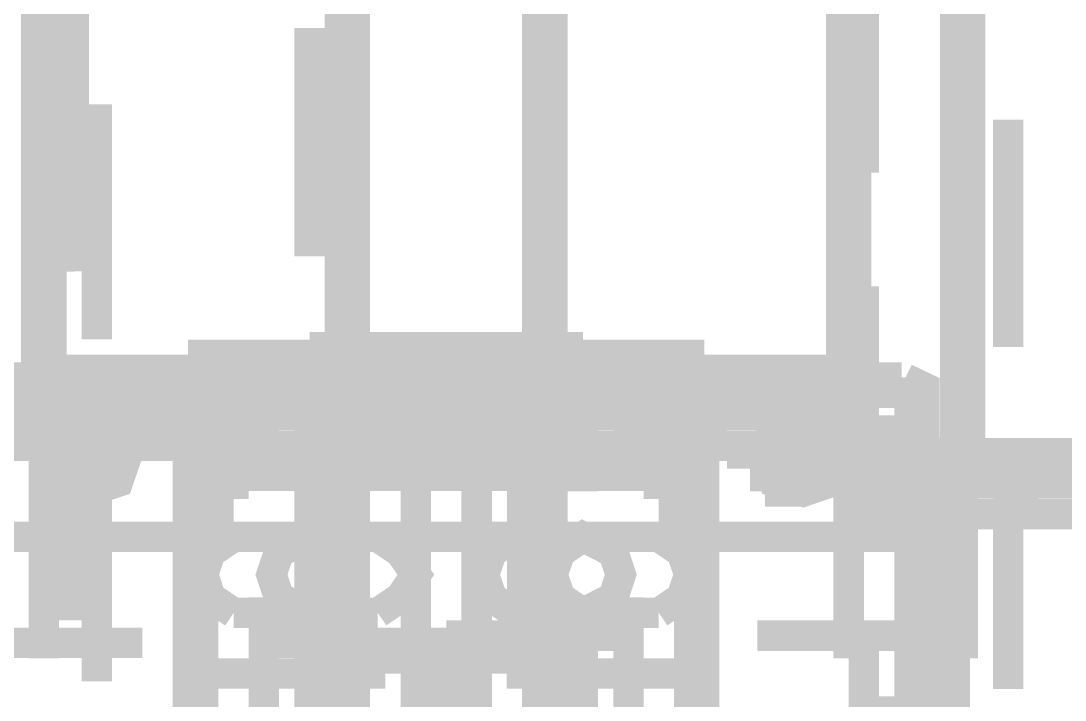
# Model space of a CAD drawing. Extents: x 0.1 to 11.6, y 0.3 to 16.2.
# Drawn here: x 8.2417 to 8.4708, y 13.4592 to 13.6083 of the extents above; entities that cross this region are included whole.
import ezdxf

# ---------------------------------------------------------------- set-up
doc = ezdxf.new("R2010")
doc.units = 0
doc.header["$MEASUREMENT"] = 0

msp = doc.modelspace()

# ---------------------------------------------------------------- linework, layer by layer
at = {"color": 0}
for points, const_width in [([(8.24669, 13.5283), (8.24669, 14.425)], 0.01), ([(8.31332, 13.9133), (8.31332, 13.335)], 0.01), ([(8.35667, 13.335), (8.35667, 13.9133)], 0.01), ([(8.31332, 13.0566), (8.31332, 13.8717)], 0.01), ([(8.35667, 13.8717), (8.35667, 13.0566)], 0.01), ([(8.31332, 13.74), (8.31332, 13.535)], 0.01), ([(8.35667, 13.535), (8.35667, 13.74)], 0.01), ([(8.42333, 13.53), (8.42333, 13.685)], 0.01), ([(8.42333, 13.5283), (8.42333, 13.685)], 0.01), ([(8.44835, 13.685), (8.44835, 13.5117)], 0.01), ([(8.25331, 13.6267), (8.25331, 13.6033)], 0.00667), ([(8.42665, 13.625), (8.42665, 13.575)], 0.00667), ([(8.30501, 13.5566), (8.30501, 13.6067)], 0.00667), ([(8.25331, 13.5533), (8.25331, 13.6033)], 0.00667), ([(8.25331, 13.5566), (8.25331, 13.5967)], 0.00667), ([(8.25331, 13.5933), (8.25331, 13.5566)], 0.00667), ([(8.25836, 13.5384), (8.25836, 13.59)], 0.00667), ([(8.45833, 13.5367), (8.45833, 13.5866)], 0.00667), ([(8.24669, 13.5566), (8.25331, 13.5566)], 0.00667), ([(8.25331, 13.5566), (8.24669, 13.5566)], 0.00667), ([(8.42665, 13.55), (8.42665, 13.4983)], 0.00667), ([(8.30501, 13.535), (8.30501, 13.5333)], 0.01), ([(8.30501, 13.535), (8.36501, 13.535)], 0.01), ([(8.36501, 13.535), (8.36501, 13.5333)], 0.01), ([(8.27832, 13.5333), (8.27832, 13.53)], 0.01), ([(8.39165, 13.5333), (8.27832, 13.5333)], 0.01), ([(8.31168, 13.535), (8.31332, 13.5317)], 0.00667), ([(8.31332, 13.535), (8.31332, 13.505)], 0.00667), ([(8.32835, 13.5317), (8.32835, 13.535)], 0.00667), ([(8.34169, 13.535), (8.34169, 13.5317)], 0.00667), ([(8.35167, 13.535), (8.35167, 13.5283)], 0.00667), ([(8.35167, 13.5283), (8.35167, 13.535)], 0.00667), ([(8.35667, 13.535), (8.35667, 13.5333), (8.35499, 13.5333), (8.35499, 13.5317), (8.35499, 13.53), (8.35499, 13.5283)], 0.00667), ([(8.35499, 13.5283), (8.35499, 13.53), (8.35499, 13.5317), (8.35499, 13.5333), (8.35667, 13.5333), (8.35667, 13.535)], 0.00667), ([(8.35667, 13.5317), (8.35835, 13.535)], 0.00667), ([(8.35667, 13.535), (8.35835, 13.535)], 0.00667), ([(8.39165, 13.5333), (8.39165, 13.53)], 0.01), ([(8.24669, 13.53), (8.24669, 13.5283)], 0.01), ([(8.25, 13.53), (8.24669, 13.53)], 0.01), ([(8.25, 13.5283), (8.25, 13.53)], 0.01), ([(8.25999, 13.53), (8.25, 13.53)], 0.01), ([(8.25999, 13.53), (8.26167, 13.53)], 0.01), ([(8.26167, 13.5283), (8.26167, 13.53)], 0.01), ([(8.28836, 13.53), (8.26167, 13.53)], 0.01), ([(8.28836, 13.5283), (8.28836, 13.53)], 0.01), ([(8.29833, 13.53), (8.28836, 13.53)], 0.01), ([(8.29497, 13.5333), (8.29497, 13.5067)], 0.00667), ([(8.29833, 13.53), (8.31168, 13.53)], 0.01), ([(8.30501, 13.5333), (8.30501, 13.505)], 0.00667), ([(8.30501, 13.5333), (8.30501, 13.5067)], 0.00667), ([(8.30501, 13.4817), (8.30501, 13.5317)], 0.00667), ([(8.31668, 13.53), (8.31168, 13.53)], 0.01), ([(8.31332, 13.5317), (8.35667, 13.5317)], 0.00667), ([(8.31332, 13.5317), (8.31332, 13.5283)], 0.00667), ([(8.31668, 13.5283), (8.31668, 13.53)], 0.01), ([(8.35335, 13.53), (8.31668, 13.53)], 0.01), ([(8.32835, 13.5283), (8.32835, 13.5317)], 0.00667), ([(8.34169, 13.5283), (8.34169, 13.5317)], 0.00667), ([(8.35335, 13.5283), (8.35335, 13.53)], 0.01), ([(8.35835, 13.53), (8.35335, 13.53)], 0.01), ([(8.35667, 13.5283), (8.35667, 13.5317)], 0.00667), ([(8.35835, 13.53), (8.37169, 13.53)], 0.01), ([(8.36501, 13.5333), (8.36501, 13.505)], 0.00667), ([(8.36501, 13.5333), (8.36501, 13.5067)], 0.00667), ([(8.38167, 13.53), (8.37169, 13.53)], 0.01), ([(8.375, 13.5333), (8.375, 13.5067)], 0.00667), ([(8.38167, 13.5283), (8.38167, 13.53)], 0.01), ([(8.40831, 13.53), (8.38167, 13.53)], 0.01), ([(8.40831, 13.5283), (8.40831, 13.53)], 0.01), ([(8.40831, 13.53), (8.41, 13.53)], 0.01), ([(8.41997, 13.53), (8.41, 13.53)], 0.01), ([(8.41997, 13.5283), (8.41997, 13.53)], 0.01), ([(8.42333, 13.53), (8.41997, 13.53)], 0.01), ([(8.42333, 13.5283), (8.42333, 13.53)], 0.01), ([(8.23503, 13.5283), (8.28, 13.5283)], 0.01), ([(8.25, 13.5217), (8.25, 13.53)], 0.00667), ([(8.26167, 13.5217), (8.26167, 13.53)], 0.00667), ([(8.26665, 13.5217), (8.26665, 13.53)], 0.00667), ([(8.26665, 13.5217), (8.26665, 13.53)], 0.00667), ([(8.28, 13.5283), (8.27832, 13.53)], 0.00667), ([(8.28, 13.5283), (8.28, 13.3834)], 0.01), ([(8.28, 13.5283), (8.32167, 13.5283)], 0.01), ([(8.28836, 13.5283), (8.28999, 13.53)], 0.00667), ([(8.28836, 13.5217), (8.28836, 13.53)], 0.00667), ([(8.31668, 13.5217), (8.31668, 13.53)], 0.00667), ([(8.32167, 13.5283), (8.32497, 13.5283)], 0.01), ([(8.32497, 13.5183), (8.32497, 13.5283)], 0.01), ([(8.345, 13.5283), (8.345, 13.5183)], 0.01), ([(8.345, 13.5283), (8.34999, 13.5283)], 0.01), ([(8.34999, 13.5283), (8.38997, 13.5283)], 0.01), ([(8.35335, 13.5217), (8.35335, 13.53)], 0.00667), ([(8.38167, 13.5283), (8.38167, 13.53)], 0.00667), ([(8.38167, 13.5217), (8.38167, 13.53)], 0.00667), ([(8.38997, 13.5283), (8.435, 13.5283)], 0.01), ([(8.38997, 13.3834), (8.38997, 13.5283)], 0.01), ([(8.38997, 13.5283), (8.39165, 13.53)], 0.00667), ([(8.40332, 13.53), (8.40332, 13.5217)], 0.00667), ([(8.40332, 13.53), (8.40332, 13.5217)], 0.00667), ([(8.40831, 13.5217), (8.40831, 13.53)], 0.00667), ([(8.41997, 13.5217), (8.41997, 13.53)], 0.00667), ([(8.43832, 13.525), (8.43832, 13.5267), (8.435, 13.5283)], 0.01), ([(8.24164, 13.515), (8.24164, 13.5167), (8.24164, 13.5183), (8.24164, 13.52), (8.24164, 13.5217), (8.24164, 13.5233), (8.24164, 13.525), (8.24333, 13.525), (8.24333, 13.5267), (8.24501, 13.5267), (8.24501, 13.5283), (8.24669, 13.5283)], 0.00667), ([(8.24669, 13.4683), (8.24669, 13.5283)], 0.00667), ([(8.24669, 13.5283), (8.24669, 13.5217)], 0.00667), ([(8.25, 13.5283), (8.25, 13.5233)], 0.00667), ([(8.25331, 13.5283), (8.25, 13.5283)], 0.00667), ([(8.25, 13.5283), (8.25168, 13.5283)], 0.00667), ([(8.25, 13.5217), (8.25, 13.5283)], 0.00667), ([(8.25499, 13.5283), (8.25331, 13.5283)], 0.00667), ([(8.25331, 13.4767), (8.25331, 13.5267)], 0.00667), ([(8.25499, 13.5283), (8.25499, 13.5233)], 0.00667), ([(8.25836, 13.5283), (8.25499, 13.5283)], 0.00667), ([(8.26167, 13.5283), (8.25836, 13.5283)], 0.00667), ([(8.26167, 13.5217), (8.26167, 13.5283)], 0.00667), ([(8.26167, 13.5283), (8.26167, 13.5233)], 0.00667), ([(8.26167, 13.5283), (8.26335, 13.5283)], 0.00667), ([(8.28836, 13.5283), (8.28, 13.5283)], 0.00667), ([(8.28, 13.5033), (8.28, 13.5283)], 0.00667), ([(8.285, 13.525), (8.285, 13.5283)], 0.00667), ([(8.285, 13.5267), (8.32497, 13.5267)], 0.00667), ([(8.285, 13.515), (8.285, 13.5267)], 0.00667), ([(8.28836, 13.5217), (8.28836, 13.5283)], 0.00667), ([(8.28836, 13.5033), (8.28836, 13.5283)], 0.00667), ([(8.28999, 13.5283), (8.28999, 13.515)], 0.00667), ([(8.29665, 13.5283), (8.29665, 13.5233)], 0.00667), ([(8.30003, 13.5283), (8.29665, 13.5283)], 0.00667), ([(8.29665, 13.5283), (8.29833, 13.5283)], 0.00667), ([(8.30165, 13.5283), (8.30003, 13.5283)], 0.00667), ([(8.30165, 13.5283), (8.30165, 13.5233)], 0.00667), ([(8.30501, 13.5283), (8.30165, 13.5283)], 0.00667), ([(8.30832, 13.5283), (8.30501, 13.5283)], 0.00667), ([(8.30832, 13.5283), (8.30832, 13.5233)], 0.00667), ([(8.30832, 13.5283), (8.31, 13.5283)], 0.00667), ([(8.31332, 13.5283), (8.35667, 13.5283)], 0.00667), ([(8.31332, 13.5283), (8.31332, 13.5267)], 0.00667), ([(8.31332, 13.5267), (8.35667, 13.5267)], 0.00667), ([(8.31332, 13.5267), (8.31332, 13.495)], 0.00667), ([(8.31668, 13.5217), (8.31668, 13.5283)], 0.00667), ([(8.31999, 13.5283), (8.31999, 13.5183)], 0.00667), ([(8.31999, 13.5283), (8.31999, 13.5183)], 0.00667), ([(8.32497, 13.5267), (8.32667, 13.5267)], 0.01), ([(8.32497, 13.5283), (8.345, 13.5283)], 0.00667), ([(8.32497, 13.5267), (8.32497, 13.515)], 0.00667), ([(8.32667, 13.5267), (8.32667, 13.5183)], 0.01), ([(8.32667, 13.5267), (8.345, 13.5267)], 0.01), ([(8.32835, 13.5267), (8.32835, 13.5283)], 0.00667), ([(8.32835, 13.495), (8.32835, 13.5267)], 0.00667), ([(8.34169, 13.5267), (8.34169, 13.5283)], 0.00667), ([(8.34169, 13.495), (8.34169, 13.5267)], 0.00667), ([(8.345, 13.5267), (8.345, 13.5183)], 0.01), ([(8.345, 13.5267), (8.34668, 13.5267)], 0.01), ([(8.345, 13.5267), (8.38499, 13.5267)], 0.00667), ([(8.345, 13.5267), (8.345, 13.515)], 0.00667), ([(8.34999, 13.5283), (8.34999, 13.5183)], 0.00667), ([(8.34999, 13.5183), (8.34999, 13.5283)], 0.00667), ([(8.35167, 13.4683), (8.35167, 13.5283)], 0.00667), ([(8.35167, 13.4683), (8.35167, 13.5283)], 0.00667), ([(8.35335, 13.5217), (8.35335, 13.5283)], 0.00667), ([(8.35499, 13.5283), (8.35499, 13.4683)], 0.00667), ([(8.35499, 13.4683), (8.35499, 13.5283)], 0.00667), ([(8.35667, 13.5267), (8.35667, 13.5283)], 0.00667), ([(8.35667, 13.495), (8.35667, 13.5267)], 0.00667), ([(8.36165, 13.5283), (8.36165, 13.5233)], 0.00667), ([(8.36501, 13.5283), (8.36165, 13.5283)], 0.00667), ([(8.36165, 13.5283), (8.36333, 13.5283)], 0.00667), ([(8.36833, 13.5283), (8.36501, 13.5283)], 0.00667), ([(8.36833, 13.5283), (8.37001, 13.5283)], 0.00667), ([(8.37169, 13.5283), (8.36833, 13.5283)], 0.00667), ([(8.36833, 13.5283), (8.36833, 13.5233)], 0.00667), ([(8.37169, 13.5283), (8.36833, 13.5283)], 0.00667), ([(8.38667, 13.5283), (8.37169, 13.5283)], 0.00667), ([(8.37332, 13.5283), (8.37169, 13.5283)], 0.00667), ([(8.37169, 13.5283), (8.37332, 13.5283)], 0.00667), ([(8.37169, 13.5283), (8.37332, 13.5283)], 0.00667), ([(8.37332, 13.5283), (8.37332, 13.5233)], 0.00667), ([(8.37332, 13.5283), (8.375, 13.5283)], 0.00667), ([(8.375, 13.5283), (8.37668, 13.5283)], 0.00667), ([(8.37831, 13.5283), (8.37999, 13.5283)], 0.00667), ([(8.37831, 13.5283), (8.37999, 13.5283)], 0.00667), ([(8.37831, 13.5267), (8.37831, 13.515)], 0.00667), ([(8.37999, 13.5283), (8.38167, 13.5283)], 0.00667), ([(8.37999, 13.5283), (8.38167, 13.5283)], 0.00667), ([(8.37999, 13.5283), (8.38167, 13.5283)], 0.00667), ([(8.37999, 13.5283), (8.37999, 13.515)], 0.00667), ([(8.38167, 13.5283), (8.38336, 13.5283)], 0.00667), ([(8.38167, 13.5217), (8.38167, 13.5283)], 0.00667), ([(8.38997, 13.5283), (8.38167, 13.5283)], 0.00667), ([(8.38167, 13.5033), (8.38167, 13.5283)], 0.00667), ([(8.38336, 13.5283), (8.38499, 13.5283)], 0.00667), ([(8.38336, 13.5283), (8.38499, 13.5283)], 0.00667), ([(8.38499, 13.5283), (8.38667, 13.5283)], 0.00667), ([(8.38499, 13.515), (8.38499, 13.5267)], 0.00667), ([(8.38499, 13.5267), (8.43668, 13.5267)], 0.00667), ([(8.38499, 13.5267), (8.38499, 13.515)], 0.00667), ([(8.38997, 13.5283), (8.38667, 13.5283)], 0.00667), ([(8.38667, 13.5283), (8.38835, 13.5283)], 0.00667), ([(8.38667, 13.5283), (8.38835, 13.5283)], 0.00667), ([(8.38667, 13.5283), (8.38835, 13.5283)], 0.00667), ([(8.38835, 13.5283), (8.38997, 13.5283)], 0.00667), ([(8.38835, 13.5283), (8.38997, 13.5283)], 0.00667), ([(8.38997, 13.5033), (8.38997, 13.5283)], 0.00667), ([(8.40831, 13.5217), (8.40831, 13.5283)], 0.00667), ([(8.40831, 13.5283), (8.40831, 13.5233)], 0.00667), ([(8.41168, 13.5283), (8.40831, 13.5283)], 0.00667), ([(8.40831, 13.5283), (8.41, 13.5283)], 0.00667), ([(8.41499, 13.5283), (8.41168, 13.5283)], 0.00667), ([(8.41667, 13.5283), (8.41499, 13.5283)], 0.00667), ([(8.41499, 13.5283), (8.41499, 13.5233)], 0.00667), ([(8.41997, 13.5283), (8.41667, 13.5283)], 0.00667), ([(8.41835, 13.5267), (8.41835, 13.515)], 0.00667), ([(8.41997, 13.5283), (8.41997, 13.5233)], 0.00667), ([(8.41997, 13.5283), (8.42165, 13.5283)], 0.00667), ([(8.41997, 13.5217), (8.41997, 13.5283)], 0.00667), ([(8.42165, 13.5267), (8.42165, 13.515)], 0.00667), ([(8.42165, 13.5267), (8.42165, 13.515)], 0.00667), ([(8.42333, 13.4683), (8.42333, 13.5283)], 0.00667), ([(8.42333, 13.5217), (8.42333, 13.5283)], 0.00667), ([(8.42333, 13.5267), (8.42333, 13.515)], 0.00667), ([(8.43668, 13.5267), (8.43832, 13.5267)], 0.01), ([(8.43832, 13.525), (8.43832, 13.5267)], 0.01), ([(8.43832, 13.525), (8.43832, 13.3867)], 0.01), ([(8.28331, 13.525), (8.23503, 13.525)], 0.00667), ([(8.24164, 13.515), (8.24164, 13.5167), (8.24164, 13.5183), (8.24164, 13.52), (8.24164, 13.5217), (8.24333, 13.5217), (8.24333, 13.5233), (8.24333, 13.525), (8.24501, 13.525), (8.24669, 13.525)], 0.00667), ([(8.25667, 13.525), (8.25667, 13.515)], 0.00667), ([(8.25836, 13.525), (8.25836, 13.515)], 0.00667), ([(8.26833, 13.525), (8.26833, 13.515)], 0.00667), ([(8.27165, 13.525), (8.27165, 13.515)], 0.00667), ([(8.285, 13.525), (8.28331, 13.525)], 0.00667), ([(8.29167, 13.525), (8.285, 13.525)], 0.00667), ([(8.285, 13.525), (8.285, 13.515)], 0.00667), ([(8.29167, 13.525), (8.29167, 13.515)], 0.00667), ([(8.24669, 13.5217), (8.24669, 13.5233)], 0.00667), ([(8.26335, 13.5233), (8.24669, 13.5233)], 0.00667), ([(8.25, 13.5233), (8.25499, 13.5233)], 0.00667), ([(8.25, 13.5233), (8.25168, 13.5233)], 0.00667), ([(8.25499, 13.5233), (8.26167, 13.5233)], 0.00667), ([(8.26167, 13.5233), (8.26335, 13.5233)], 0.00667), ([(8.26335, 13.5217), (8.26335, 13.5233)], 0.00667), ([(8.29335, 13.5217), (8.29335, 13.5233)], 0.00667), ([(8.31, 13.5233), (8.29335, 13.5233)], 0.00667), ([(8.29665, 13.5233), (8.30165, 13.5233)], 0.00667), ([(8.29665, 13.5233), (8.29833, 13.5233)], 0.00667), ([(8.30165, 13.5233), (8.30832, 13.5233)], 0.00667), ([(8.30832, 13.5233), (8.31, 13.5233)], 0.00667), ([(8.31, 13.5217), (8.31, 13.5233)], 0.00667), ([(8.36003, 13.5217), (8.36003, 13.5233)], 0.00667), ([(8.37668, 13.5233), (8.36003, 13.5233)], 0.00667), ([(8.36165, 13.5233), (8.36833, 13.5233)], 0.00667), ([(8.36333, 13.5233), (8.36501, 13.5233)], 0.00667), ([(8.36833, 13.5233), (8.37332, 13.5233)], 0.00667), ([(8.37332, 13.5233), (8.375, 13.5233)], 0.00667), ([(8.37668, 13.5217), (8.37668, 13.5233)], 0.00667), ([(8.40668, 13.5217), (8.40668, 13.5233)], 0.00667), ([(8.42333, 13.5233), (8.40668, 13.5233)], 0.00667), ([(8.40831, 13.5233), (8.41499, 13.5233)], 0.00667), ([(8.41, 13.5233), (8.41168, 13.5233)], 0.00667), ([(8.41499, 13.5233), (8.41997, 13.5233)], 0.00667), ([(8.41997, 13.5233), (8.42165, 13.5233)], 0.00667), ([(8.42333, 13.5217), (8.42333, 13.5233)], 0.00667), ([(8.25667, 13.5217), (8.24001, 13.5217)], 0.00667), ([(8.24001, 13.5217), (8.24001, 13.515)], 0.00667), ([(8.26335, 13.5133), (8.26167, 13.5183), (8.25667, 13.52), (8.25168, 13.5183), (8.24832, 13.5133)], 0.01), ([(8.25667, 13.515), (8.25667, 13.5217)], 0.00667), ([(8.25667, 13.5217), (8.27669, 13.5217)], 0.00667), ([(8.25836, 13.515), (8.25836, 13.5217)], 0.00667), ([(8.32167, 13.5217), (8.27669, 13.5217)], 0.00667), ([(8.27669, 13.515), (8.27669, 13.5217)], 0.00667), ([(8.27669, 13.515), (8.27669, 13.5217)], 0.00667), ([(8.34999, 13.5183), (8.32167, 13.5183)], 0.01), ([(8.39333, 13.5217), (8.34831, 13.5217)], 0.00667), ([(8.39333, 13.515), (8.39333, 13.5217)], 0.00667), ([(8.39333, 13.5217), (8.41336, 13.5217)], 0.00667), ([(8.39333, 13.5217), (8.39333, 13.515)], 0.00667), ([(8.42165, 13.5133), (8.41835, 13.5183), (8.41336, 13.52), (8.40831, 13.5183), (8.40668, 13.5133)], 0.01), ([(8.41168, 13.515), (8.41168, 13.5217)], 0.00667), ([(8.41336, 13.515), (8.41336, 13.5217)], 0.00667), ([(8.43001, 13.5217), (8.41336, 13.5217)], 0.00667), ([(8.42333, 13.4683), (8.42333, 13.5217)], 0.00667), ([(8.43001, 13.515), (8.43001, 13.5217)], 0.00667), ([(8.32167, 13.5183), (8.31999, 13.5183)], 0.00667), ([(8.31999, 13.5183), (8.31999, 13.515)], 0.00667), ([(8.32335, 13.5183), (8.32497, 13.5183)], 0.00667), ([(8.34668, 13.5183), (8.32335, 13.5183)], 0.00667), ([(8.32667, 13.5183), (8.32667, 13.515)], 0.00667), ([(8.33003, 13.5084), (8.33003, 13.5183)], 0.00667), ([(8.33501, 13.5084), (8.33501, 13.5183)], 0.00667), ([(8.34, 13.5084), (8.34, 13.5183)], 0.00667), ([(8.345, 13.5183), (8.345, 13.515)], 0.00667), ([(8.34668, 13.5183), (8.34831, 13.5183)], 0.00667), ([(8.34999, 13.5183), (8.35167, 13.5183)], 0.00667), ([(8.34999, 13.5183), (8.34999, 13.515)], 0.00667), ([(8.44168, 13.515), (8.43832, 13.515)], 0.01), ([(8.44168, 13.3967), (8.44168, 13.515)], 0.01), ([(8.24164, 13.515), (8.23167, 13.515)], 0.00667), ([(8.23167, 13.515), (8.24001, 13.515)], 0.00667), ([(8.24001, 13.515), (8.24501, 13.515)], 0.00667), ([(8.26497, 13.515), (8.24501, 13.515)], 0.00667), ([(8.24832, 13.5133), (8.25168, 13.5084), (8.25667, 13.5067), (8.26167, 13.5084), (8.26335, 13.5133)], 0.01), ([(8.25836, 13.4633), (8.25836, 13.5133)], 0.00667), ([(8.26497, 13.515), (8.27001, 13.515)], 0.00667), ([(8.28168, 13.515), (8.27001, 13.515)], 0.00667), ([(8.28168, 13.515), (8.31999, 13.515)], 0.00667), ([(8.285, 13.495), (8.285, 13.515)], 0.00667), ([(8.31999, 13.515), (8.32667, 13.515)], 0.00667), ([(8.345, 13.515), (8.32667, 13.515)], 0.00667), ([(8.345, 13.515), (8.34999, 13.515)], 0.00667), ([(8.34999, 13.515), (8.38835, 13.515)], 0.00667), ([(8.38499, 13.495), (8.38499, 13.515)], 0.00667), ([(8.40001, 13.515), (8.38835, 13.515)], 0.00667), ([(8.39665, 13.515), (8.39665, 13.5133)], 0.00667), ([(8.42165, 13.5133), (8.39665, 13.5133)], 0.00667), ([(8.40001, 13.515), (8.405, 13.515)], 0.00667), ([(8.42665, 13.515), (8.405, 13.515)], 0.00667), ([(8.405, 13.505), (8.405, 13.5133)], 0.00667), ([(8.40668, 13.5133), (8.40831, 13.5084), (8.41336, 13.5067), (8.41835, 13.5084), (8.42165, 13.5133)], 0.01), ([(8.40831, 13.505), (8.40831, 13.5133)], 0.00667), ([(8.41336, 13.505), (8.41336, 13.5133)], 0.00667), ([(8.42165, 13.515), (8.42165, 13.5133)], 0.00667), ([(8.42665, 13.515), (8.43001, 13.515)], 0.00667), ([(8.43001, 13.515), (8.43832, 13.515)], 0.00667), ([(8.43332, 13.495), (8.43332, 13.515)], 0.00667), ([(8.44499, 13.5117), (8.44168, 13.5117)], 0.01), ([(8.50168, 13.5117), (8.44499, 13.5117)], 0.01), ([(8.44499, 13.3983), (8.44499, 13.5117)], 0.01), ([(8.44835, 13.5117), (8.44835, 13.4683)], 0.00667), ([(8.45833, 13.4616), (8.45833, 13.5117)], 0.00667), ([(8.33003, 13.5084), (8.28168, 13.5084)], 0.00667), ([(8.28168, 13.5084), (8.28168, 13.4533)], 0.00667), ([(8.33501, 13.5084), (8.33003, 13.5084)], 0.00667), ([(8.34, 13.5084), (8.33501, 13.5084)], 0.00667), ([(8.38835, 13.5084), (8.34, 13.5084)], 0.00667), ([(8.38835, 13.4533), (8.38835, 13.5084)], 0.00667), ([(8.43332, 13.5067), (8.42665, 13.5067)], 0.00667), ([(8.42665, 13.5067), (8.42665, 13.5)], 0.00667), ([(8.44499, 13.5067), (8.43001, 13.5067)], 0.00667), ([(8.43001, 13.5067), (8.43001, 13.5)], 0.00667), ([(8.43332, 13.5067), (8.43332, 13.5)], 0.00667), ([(8.43332, 13.5067), (8.435, 13.5067)], 0.00667), ([(8.44499, 13.5067), (8.43332, 13.5067)], 0.00667), ([(8.44499, 13.5033), (8.44499, 13.5067)], 0.00667), ([(8.44499, 13.5067), (8.44667, 13.5067)], 0.00667), ([(8.44499, 13.5067), (8.44499, 13.5)], 0.00667), ([(8.50331, 13.5067), (8.44499, 13.5067)], 0.00667), ([(8.44499, 13.5067), (8.44667, 13.5067)], 0.00667), ([(8.46164, 13.5067), (8.44499, 13.5067)], 0.00667), ([(8.46164, 13.5033), (8.46164, 13.5067)], 0.00667), ([(8.46332, 13.5033), (8.46164, 13.5067)], 0.00667), ([(8.40831, 13.505), (8.405, 13.505)], 0.00667), ([(8.41336, 13.505), (8.40831, 13.505)], 0.00667), ([(8.28836, 13.5033), (8.28, 13.5033)], 0.00667), ([(8.38997, 13.5033), (8.38167, 13.5033)], 0.00667), ([(8.44499, 13.5), (8.44499, 13.5033)], 0.00667), ([(8.46164, 13.5), (8.46164, 13.5033)], 0.00667), ([(8.46164, 13.5), (8.46332, 13.5033)], 0.00667), ([(8.43332, 13.5), (8.42665, 13.5)], 0.00667), ([(8.44499, 13.5), (8.43001, 13.5)], 0.00667), ([(8.43332, 13.5), (8.435, 13.5)], 0.00667), ([(8.44499, 13.5), (8.43332, 13.5)], 0.00667), ([(8.44499, 13.5), (8.44667, 13.5)], 0.00667), ([(8.44499, 13.5), (8.50331, 13.5)], 0.00667), ([(8.44499, 13.5), (8.44667, 13.5)], 0.00667), ([(8.44499, 13.5), (8.46164, 13.5)], 0.00667), ([(8.24001, 13.495), (8.23665, 13.495)], 0.00667), ([(8.28168, 13.495), (8.24001, 13.495)], 0.00667), ([(8.28836, 13.495), (8.28331, 13.4916), (8.28168, 13.4867), (8.28331, 13.4817), (8.28836, 13.4783)], 0.00667), ([(8.285, 13.495), (8.28168, 13.495)], 0.00667), ([(8.28836, 13.495), (8.31999, 13.495)], 0.00667), ([(8.31332, 13.495), (8.35667, 13.495)], 0.00667), ([(8.31332, 13.495), (8.31332, 13.4683)], 0.00667), ([(8.31999, 13.4783), (8.32497, 13.4817), (8.32835, 13.4867), (8.32497, 13.4916), (8.31999, 13.495)], 0.00667), ([(8.32835, 13.4683), (8.32835, 13.495)], 0.00667), ([(8.34169, 13.4683), (8.34169, 13.495)], 0.00667), ([(8.34999, 13.495), (8.345, 13.4916), (8.34332, 13.4867), (8.345, 13.4817), (8.34999, 13.4783)], 0.00667), ([(8.34999, 13.495), (8.38167, 13.495)], 0.00667), ([(8.35667, 13.4683), (8.35667, 13.495)], 0.00667), ([(8.38167, 13.4783), (8.38667, 13.4817), (8.38835, 13.4867), (8.38667, 13.4916), (8.38167, 13.495)], 0.00667), ([(8.38835, 13.495), (8.38499, 13.495)], 0.00667), ([(8.43001, 13.495), (8.38835, 13.495)], 0.00667), ([(8.43332, 13.495), (8.43001, 13.495)], 0.00667), ([(8.44499, 13.42), (8.44499, 13.49)], 0.00667), ([(8.44499, 13.49), (8.44667, 13.49)], 0.00667), ([(8.44499, 13.49), (8.44667, 13.49)], 0.00667), ([(8.29497, 13.4817), (8.29497, 13.43)], 0.00667), ([(8.30501, 13.4817), (8.30501, 13.43)], 0.00667), ([(8.36501, 13.4817), (8.36501, 13.43)], 0.00667), ([(8.375, 13.4817), (8.375, 13.43)], 0.00667), ([(8.30501, 13.48), (8.30501, 13.43)], 0.00667), ([(8.36501, 13.48), (8.36501, 13.43)], 0.00667), ([(8.28836, 13.4783), (8.31999, 13.4783)], 0.00667), ([(8.31332, 13.4783), (8.31332, 13.4283)], 0.00667), ([(8.34999, 13.4783), (8.38167, 13.4783)], 0.00667), ([(8.22835, 13.4717), (8.26833, 13.4717)], 0.00667), ([(8.29497, 13.4717), (8.33501, 13.4717)], 0.00667), ([(8.33501, 13.4733), (8.37668, 13.4733)], 0.00667), ([(8.33501, 13.4383), (8.33501, 13.4733)], 0.00667), ([(8.40332, 13.4733), (8.44499, 13.4733)], 0.00667), ([(8.42665, 13.4733), (8.42665, 13.4233)], 0.00667), ([(8.44499, 13.4733), (8.44667, 13.4733)], 0.00667), ([(8.31332, 13.4683), (8.35667, 13.4683)], 0.00667), ([(8.31332, 13.4683), (8.31332, 13.4434)], 0.00667), ([(8.32835, 13.4434), (8.32835, 13.4683)], 0.00667), ([(8.34169, 13.4434), (8.34169, 13.4683)], 0.00667), ([(8.35667, 13.4434), (8.35667, 13.4683)], 0.00667), ([(8.44168, 13.4683), (8.44336, 13.4683)], 0.00667), ([(8.44168, 13.4434), (8.44168, 13.4683)], 0.00667), ([(8.28168, 13.465), (8.32167, 13.465)], 0.00667), ([(8.34831, 13.465), (8.38835, 13.465)], 0.00667), ([(8.43332, 13.455), (8.43332, 13.46)], 0.00667), ([(8.43332, 13.46), (8.44168, 13.46)], 0.00667)]:
    msp.add_lwpolyline(points, dxfattribs=dict(at, const_width=const_width))
at = {"color": 0, "const_width": 0.00667}
for points in [[(8.30501, 13.4783), (8.31, 13.4817), (8.31168, 13.4867), (8.31, 13.4916), (8.30501, 13.495), (8.29833, 13.4916), (8.29665, 13.4867), (8.29833, 13.4817), (8.30501, 13.4783)], [(8.36501, 13.4783), (8.37169, 13.4817), (8.37332, 13.4867), (8.37169, 13.4916), (8.36501, 13.495), (8.36003, 13.4916), (8.35835, 13.4867), (8.36003, 13.4817), (8.36501, 13.4783)]]:
    msp.add_lwpolyline(points, close=True, dxfattribs=at)

doc.saveas('drawing.dxf')
